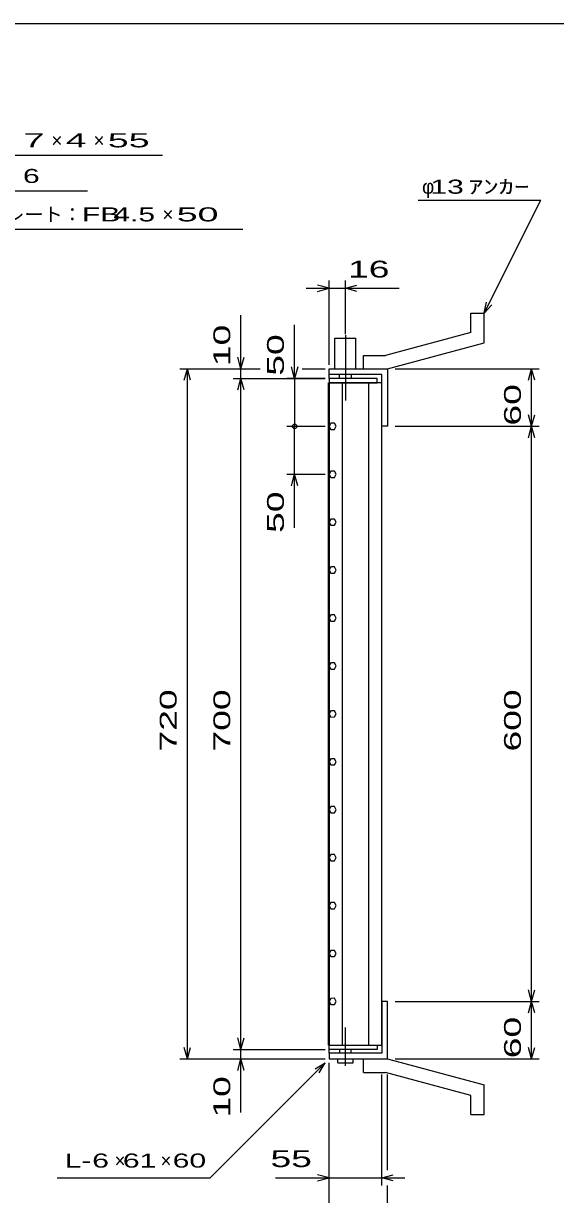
# Model space of a CAD drawing. Units: millimetres, scale not verified. Extents: x -1456 to 1385, y -1026 to 843.
# Drawn here: x -482 to 73, y -379 to 843 of the extents above; entities that cross this region are included whole.
import ezdxf
from ezdxf.enums import TextEntityAlignment as Align

# ---------------------------------------------------------------- set-up
doc = ezdxf.new("R2010")
doc.units = ezdxf.units.MM
doc.header["$LTSCALE"] = 8
doc.linetypes.add('LONG_DASHED_DOTTED', pattern=[15.25, 12, -1.5, 0.25, -1.5])
for name, color, linetype, lineweight in [('0_2', 150, 'Continuous', 25), ('16', 3, 'Continuous', 25), ('19', 6, 'Continuous', 25), ('22', 4, 'Continuous', 25)]:
    doc.layers.add(name, color=color, linetype=linetype, lineweight=lineweight)
doc.styles.add('ベクトル', font='')
doc.styles.get('ベクトル').set_extended_font_data('ベクトル')

msp = doc.modelspace()

# ---------------------------------------------------------------- linework, layer by layer
at = {"layer": '0_2'}
msp.add_line((-1383.2, 842.8), (1384.8, 842.8), dxfattribs=at)
at = {"layer": '16'}
for p, q in [((-163.7, -223), (-163.7, 468)), ((-163.7, 468), (-163, 468)), ((-113, 472.5), (-163, 472.5)), ((-163, 472.5), (-163, 468)), ((-163, 468), (-113, 468)), ((-163, 468), (-163, -223)), ((-108, 468), (-163, 468)), ((-149.5, 468), (-149.5, -223)), ((-121.5, -223), (-121.5, 468)), ((-113, 468), (-113, 472.5)), ((-108, -223), (-108, 468)), ((-161.146, 425.735), (-163, 422.475)), ((-163, 422.475), (-161.104, 419.24)), ((-157.396, 425.76), (-161.146, 425.735)), ((-161.104, 419.24), (-157.354, 419.265)), ((-155.5, 422.5), (-157.396, 425.76)), ((-157.354, 419.265), (-155.5, 422.525)), ((-161.146, 375.735), (-163, 372.475)), ((-163, 372.475), (-161.104, 369.24)), ((-157.396, 375.76), (-161.146, 375.735)), ((-161.104, 369.24), (-157.354, 369.265)), ((-155.5, 372.5), (-157.396, 375.76)), ((-157.354, 369.265), (-155.5, 372.525)), ((-161.146, 325.735), (-163, 322.475)), ((-163, 322.475), (-161.104, 319.24)), ((-157.396, 325.76), (-161.146, 325.735)), ((-161.104, 319.24), (-157.354, 319.265)), ((-155.5, 322.5), (-157.396, 325.76)), ((-157.354, 319.265), (-155.5, 322.525)), ((-161.146, 275.735), (-163, 272.475)), ((-163, 272.475), (-161.104, 269.24)), ((-157.396, 275.76), (-161.146, 275.735)), ((-161.104, 269.24), (-157.354, 269.265)), ((-155.5, 272.5), (-157.396, 275.76)), ((-157.354, 269.265), (-155.5, 272.525)), ((-161.146, 225.735), (-163, 222.475)), ((-163, 222.475), (-161.104, 219.24)), ((-157.396, 225.76), (-161.146, 225.735)), ((-155.5, 222.5), (-157.396, 225.76)), ((-157.354, 219.265), (-155.5, 222.525)), ((-161.104, 219.24), (-157.354, 219.265)), ((-161.146, 175.735), (-163, 172.475)), ((-163, 172.475), (-161.104, 169.24)), ((-157.396, 175.76), (-161.146, 175.735)), ((-155.5, 172.5), (-157.396, 175.76)), ((-157.354, 169.265), (-155.5, 172.525)), ((-161.104, 169.24), (-157.354, 169.265)), ((-161.146, 125.735), (-163, 122.475)), ((-163, 122.475), (-161.104, 119.24)), ((-157.396, 125.76), (-161.146, 125.735)), ((-155.5, 122.5), (-157.396, 125.76)), ((-157.354, 119.265), (-155.5, 122.525)), ((-161.104, 119.24), (-157.354, 119.265)), ((-161.146, 75.735), (-163, 72.475)), ((-157.396, 75.76), (-161.146, 75.735)), ((-155.5, 72.5), (-157.396, 75.76)), ((-163, 72.475), (-161.104, 69.24)), ((-161.104, 69.24), (-157.354, 69.265)), ((-157.354, 69.265), (-155.5, 72.525)), ((-161.146, 25.735), (-163, 22.475)), ((-157.396, 25.76), (-161.146, 25.735)), ((-155.5, 22.5), (-157.396, 25.76)), ((-163, 22.475), (-161.104, 19.24)), ((-161.104, 19.24), (-157.354, 19.265)), ((-157.354, 19.265), (-155.5, 22.525)), ((-161.146, -24.265), (-163, -27.525)), ((-157.396, -24.24), (-161.146, -24.265)), ((-155.5, -27.5), (-157.396, -24.24)), ((-163, -27.525), (-161.104, -30.76)), ((-161.104, -30.76), (-157.354, -30.735)), ((-157.354, -30.735), (-155.5, -27.475)), ((-161.146, -74.265), (-163, -77.525)), ((-163, -77.525), (-161.104, -80.76)), ((-157.396, -74.24), (-161.146, -74.265)), ((-161.104, -80.76), (-157.354, -80.735)), ((-155.5, -77.5), (-157.396, -74.24)), ((-157.354, -80.735), (-155.5, -77.475)), ((-161.146, -124.265), (-163, -127.525)), ((-163, -127.525), (-161.104, -130.76)), ((-157.396, -124.24), (-161.146, -124.265)), ((-161.104, -130.76), (-157.354, -130.735)), ((-155.5, -127.5), (-157.396, -124.24)), ((-157.354, -130.735), (-155.5, -127.475)), ((-161.146, -174.265), (-163, -177.525)), ((-163, -177.525), (-161.104, -180.76)), ((-157.396, -174.24), (-161.146, -174.265)), ((-161.104, -180.76), (-157.354, -180.735)), ((-155.5, -177.5), (-157.396, -174.24)), ((-157.354, -180.735), (-155.5, -177.475)), ((-163, -223), (-163.7, -223)), ((-163, -223), (-113, -223)), ((-163, -227.5), (-163, -223)), ((-163, -223), (-108, -223)), ((-113, -227.5), (-163, -227.5)), ((-113, -223), (-113, -227.5))]:
    msp.add_line(p, q, dxfattribs=at)
at = {"layer": '19'}
for p, q in [((-15, 540.5), (-1, 540.5)), ((-15, 520.5), (-15, 540.5)), ((-1, 509.5), (-1, 540.5)), ((-157, 482.5), (-157, 514.5)), ((-157, 514.5), (-135, 514.5)), ((-135, 482.5), (-135, 514.5)), ((-15, 520.5), (-104, 496.5)), ((-102, 482.5), (-1, 509.5)), ((-127, 496.5), (-104, 496.5)), ((-127, 482.5), (-127, 496.5)), ((-163, 472.5), (-163, 482.5)), ((-163, 476.5), (-163, 482.5)), ((-163, 482.5), (-103, 482.5)), ((-108, 476.5), (-163, 476.5)), ((-152, 472.5), (-152, 476.5)), ((-140, 476.5), (-140, 472.5)), ((-127, 482.5), (-102, 482.5)), ((-108, 422.5), (-108, 476.5)), ((-103, 482.5), (-102, 481.5)), ((-102, 481.5), (-102, 422.5)), ((-102, 422.5), (-108, 422.5)), ((-102, -177.5), (-108, -177.5)), ((-108, -177.5), (-108, -231.5)), ((-102, -236.5), (-102, -177.5)), ((-163, -231.5), (-163, -221.5)), ((-163, -231.5), (-163, -237.5)), ((-108, -231.5), (-163, -231.5)), ((-152, -227.5), (-152, -231.5)), ((-140, -231.5), (-140, -227.5)), ((-163, -237.5), (-103, -237.5)), ((-154, -241.5), (-154, -237.5)), ((-154, -241.5), (-138, -241.5)), ((-138, -241.5), (-138, -237.5)), ((-127, -237.5), (-102, -237.5)), ((-127, -251.5), (-127, -237.5)), ((-103, -237.5), (-102, -236.5)), ((-102, -237.5), (-1, -264.5)), ((-127, -251.5), (-104, -251.5)), ((-15, -275.5), (-104, -251.5)), ((-1, -295.5), (-1, -264.5)), ((-15, -295.5), (-15, -275.5)), ((-15, -295.5), (-1, -295.5))]:
    msp.add_line(p, q, dxfattribs=at)
at = {"layer": '19', "linetype": 'LONG_DASHED_DOTTED'}
for p, q in [((-146, 517.5), (-146, 449.5)), ((-146, -244.5), (-146, -204.5))]:
    msp.add_line(p, q, dxfattribs=at)
at = {"layer": '22'}
for p, q in [((-704.9, 705.25), (-336.9, 705.25)), ((-651.275, 668), (-415.275, 668)), ((-70, 658.5), (58, 658.5)), ((-1, 540.5), (58, 658.5)), ((-589, 628), (-253, 628)), ((-163, 486.5), (-163, 574.5)), ((-146, 518.496), (-146, 574.5)), ((-187, 566.5), (-163, 566.5)), ((-163, 566.5), (-175, 569.7)), ((-175, 563.3), (-163, 566.5)), ((-163, 566.5), (-146, 566.5)), ((-146, 566.5), (-134, 569.7)), ((-134, 563.3), (-146, 566.5)), ((-146, 566.5), (-90, 566.5)), ((-1, 540.5), (1.4, 552.18)), ((-255, 482.5), (-255, 538.5)), ((-1, 540.5), (7, 549.3)), ((-199, 472.5), (-199, 528.5)), ((-255, 482.5), (-258.2, 494.5)), ((-255, 482.5), (-251.8, 494.5)), ((-319, 482.5), (-235, 482.5)), ((-314.2, 470.5), (-311, 482.5)), ((-307.8, 470.5), (-311, 482.5)), ((-311, -237.5), (-311, 482.5)), ((-263, 482.5), (-235, 482.5)), ((-255, 472.5), (-255, 482.5)), ((-199, 472.5), (-202.2, 484.5)), ((-195.8, 484.5), (-199, 472.5)), ((-191, 482.5), (-167, 482.5)), ((-191, 482.5), (-167, 482.5)), ((-94, 482.5), (56.4, 482.5)), ((45.2, 470.5), (48.4, 482.5)), ((51.6, 470.5), (48.4, 482.5)), ((48.4, 422.5), (48.4, 482.5)), ((-263, 472.5), (-167, 472.5)), ((-258.2, 460.5), (-255, 472.5)), ((-251.8, 460.5), (-255, 472.5)), ((-255, -227.5), (-255, 472.5)), ((-167, 472.5), (-207, 472.5)), ((-199, 472.5), (-199, 422.5)), ((48.4, 422.5), (45.2, 434.5)), ((48.4, 422.5), (51.6, 434.5)), ((-207, 422.5), (-167, 422.5)), ((-199, 372.5), (-199, 422.5)), ((-94, 422.5), (56.4, 422.5)), ((45.2, 410.5), (48.4, 422.5)), ((51.6, 410.5), (48.4, 422.5)), ((48.4, -177.5), (48.4, 422.5)), ((-207, 372.5), (-167, 372.5)), ((-202.2, 360.5), (-199, 372.5)), ((-195.8, 360.5), (-199, 372.5)), ((-199, 316.5), (-199, 372.5)), ((48.4, -177.5), (45.2, -165.5)), ((48.4, -177.5), (51.6, -165.5)), ((-94, -177.5), (56.4, -177.5)), ((45.2, -189.5), (48.4, -177.5)), ((51.6, -189.5), (48.4, -177.5)), ((48.4, -237.5), (48.4, -177.5)), ((-255, -227.5), (-258.2, -215.5)), ((-255, -227.5), (-251.8, -215.5)), ((-311, -237.5), (-314.2, -225.5)), ((-311, -237.5), (-307.8, -225.5)), ((-263, -227.5), (-167, -227.5)), ((-255, -237.5), (-255, -227.5)), ((48.4, -237.5), (45.2, -225.5)), ((48.4, -237.5), (51.6, -225.5)), ((-319, -237.5), (-167, -237.5)), ((-287, -361.5), (-167, -241.5)), ((-263, -237.5), (-167, -237.5)), ((-258.2, -249.5), (-255, -237.5)), ((-251.8, -249.5), (-255, -237.5)), ((-255, -293.5), (-255, -237.5)), ((-177.4, -247.9), (-167, -241.5)), ((-173.4, -251.9), (-167, -241.5)), ((-163, -369.5), (-163, -241.5)), ((-163, -425.5), (-163, -241.5)), ((-94, -237.5), (56.4, -237.5)), ((-108, -369.5), (-108, -253.7)), ((-102, -353.5), (-102, -253.7)), ((-447, -361.5), (-287, -361.5)), ((-219, -361.5), (-163, -361.5)), ((-163, -361.5), (-175, -358.3)), ((-175, -364.7), (-163, -361.5)), ((-163, -361.5), (-108, -361.5)), ((-108, -361.5), (-96, -358.3)), ((-96, -364.7), (-108, -361.5)), ((-108, -361.5), (-84, -361.5)), ((-102, -425.5), (-102, -369.5))]:
    msp.add_line(p, q, dxfattribs=at)
msp.add_circle((-199, 422.5), 2.4, dxfattribs=at)

# ---------------------------------------------------------------- texts
at = {"layer": '22', "color": 2, "style": 'ベクトル'}
for s, height, width, p in [(' 7 ', 14.66, 2, (-492.9, 720.85)), (' 4 ', 14.66, 2, (-448.9, 720.85)), (' 55 ', 14.66, 2, (-404.9, 720.85)), (' 6', 14.66, 1.6, (-491.274, 683.684)), (' 13 ', 14.66, 1.6, (-66, 672.5)), ('ｱﾝｶｰ', 14.66, 1.6, (-18, 672.5)), ('FB', 14.66, 1.6, (-421, 643.6)), (' 4.5 ', 14.66, 1.6, (-397, 643.6)), (' 50 ', 14.66, 2, (-333, 643.6)), (' 16 ', 17.6, 1.65, (-154, 586.5)), ('L-', 14.66, 1.6, (-439, -343.5)), (' 6 ', 14.66, 1.6, (-419, -343.5)), (' 61 ', 14.66, 1.6, (-387, -343.5)), (' 60 ', 14.66, 1.6, (-335, -343.5)), (' 55 ', 17.6, 1.65, (-235, -341.5))]:
    msp.add_text(s, height=height, dxfattribs=dict(at, width=width)).set_placement(p, align=Align.MIDDLE_LEFT)
for s, p in [('×', (-452.9, 720.85)), ('×', (-408.9, 720.85)), ('φ', (-66, 672.5)), ('エンドプレート：', (-581, 643.6)), ('×', (-337, 643.6)), ('×', (-387, -343.5)), ('×', (-339, -343.5))]:
    msp.add_text(s, height=14.66, dxfattribs=at).set_placement(p, align=Align.MIDDLE_LEFT)
at = {"layer": '22', "color": 2, "style": 'ベクトル', "width": 1.65}
for s, p in [(' 10 ', (-275, 474.5)), (' 50 ', (-219, 464.5)), (' 60 ', (28.4, 412.5)), (' 50 ', (-219, 300.5)), (' 720 ', (-331, 72.5)), (' 700 ', (-275, 72.5)), (' 600 ', (28.4, 72.5)), (' 60 ', (28.4, -247.5)), (' 10 ', (-275, -309.5))]:
    msp.add_text(s, height=17.6, rotation=90, dxfattribs=at).set_placement(p, align=Align.MIDDLE_LEFT)

doc.saveas('drawing.dxf')
